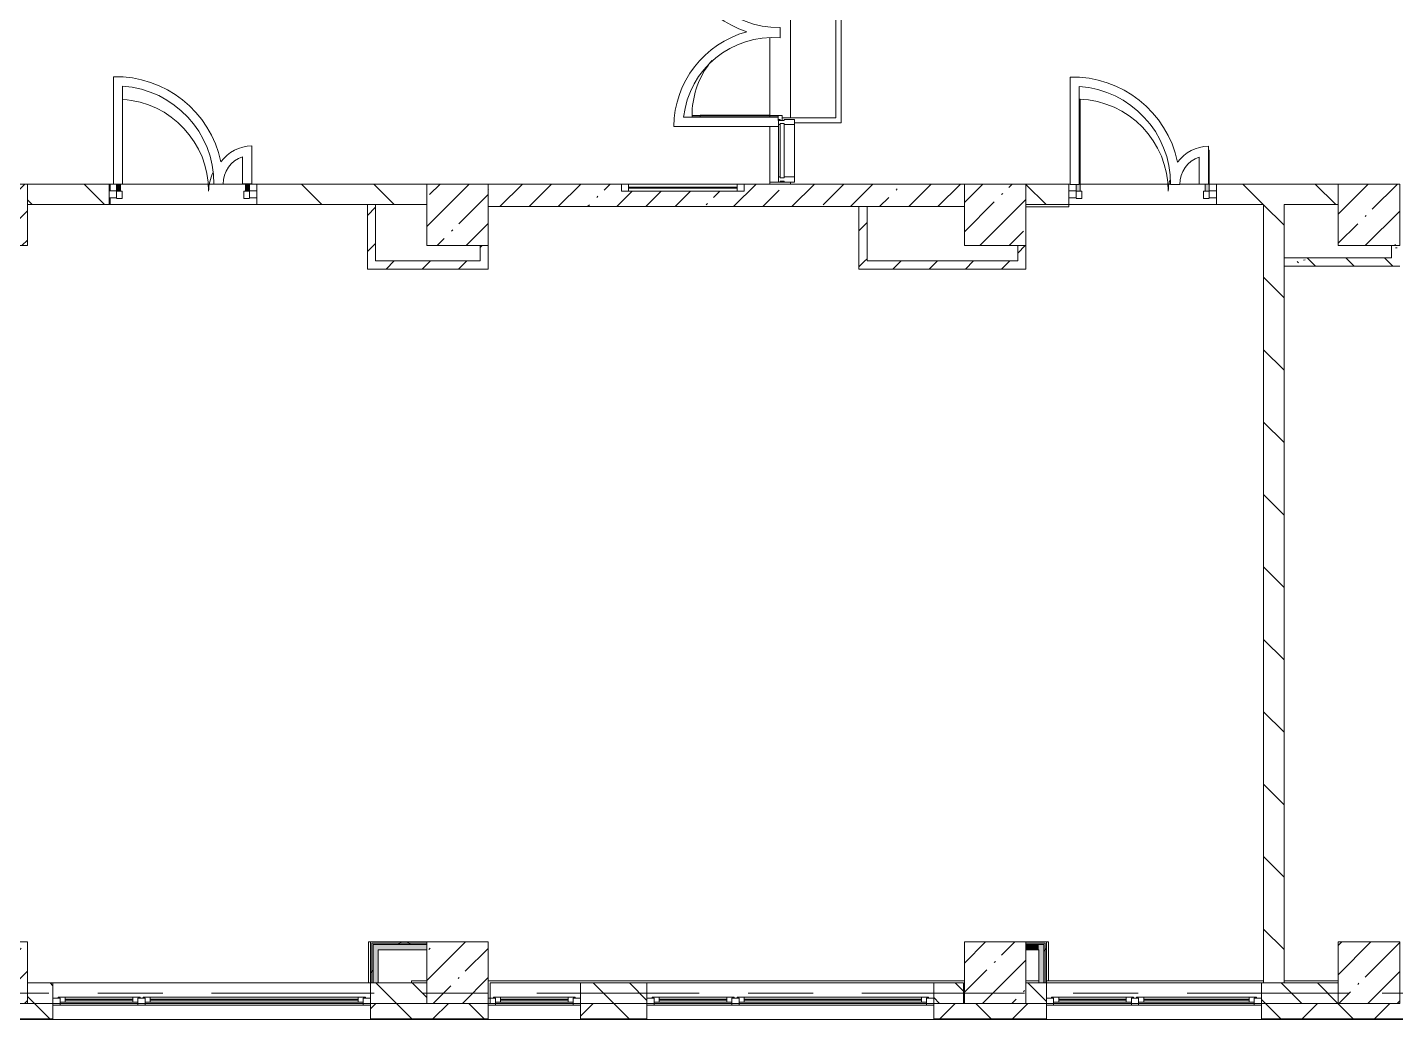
# Model space of a CAD drawing. Header units: millimetres. Extents: x 315 to 209858, y -8553 to 29000.
# Drawn here: x 87745 to 101105, y -258 to 9430 of the extents above; entities that cross this region are included whole.
import ezdxf

# ---------------------------------------------------------------- set-up
doc = ezdxf.new("R2010")
doc.units = ezdxf.units.MM
doc.linetypes.add('Осевая', pattern=[3175, 635, -476.25, 1587.5, -476.25])
for name, color, linetype, lineweight, true_color in [('A-DETL-GENF-5', 7, 'Continuous', 5, 0xe2e2e2), ('A-DETL-GENF-6', 7, 'Continuous', 5, 0xaaaaaa), ('A-DOOR-2', 7, 'Continuous', 5, 0xaaaaaa), ('A-DOOR-3', 7, 'Continuous', 5, 0xe2e2e2), ('A-FLOR-2', 7, 'Continuous', 5, 0xaaaaaa), ('I-WALL-3', 7, 'Continuous', 5, 0xe7e7e7), ('I-WALL-4', 7, 'Continuous', 9, 0xe7e7e7), ('I-WALL-7', 7, 'Continuous', 5, 0x787878)]:
    doc.layers.add(name, color=color, linetype=linetype, lineweight=lineweight, true_color=true_color)
for name, color, linetype, lineweight in [('A-GLAZ-2', 7, 'Continuous', 5), ('A-GLAZ-CURT-2', 7, 'Continuous', 5), ('A-GLAZ-CWMG-2', 7, 'Continuous', 5), ('A-WALL', 7, 'Continuous', 9), ('A-WALL-2', 7, 'Continuous', 5), ('I-WALL-5', 7, 'Continuous', 5), ('S-COLS-2', 7, 'Continuous', 5), ('Оси', 7, 'Continuous', 9), ('Оси-2', 7, 'Осевая', 9)]:
    doc.layers.add(name, color=color, linetype=linetype, lineweight=lineweight)
pattern_1 = [(135, (74985, 0), (-353.553, -353.553), [])]
pattern_2 = [(45, (74985, 0), (-176.7767, 176.7767), [])]
pattern_3 = [(135, (74985, 0), (-176.7767, -176.7767), [])]
pattern_4 = [(45, (74985, 0), (-285.123, 285.123), []), (45, (75270.13, 0), (-285.123, 285.123), [504.031, -100.806, 16.764, -84.042])]
pattern_5 = [(135, (74985, 0), (-377.171, -377.171), [533.4, -88.9, 17.78, -88.9]), (135, (74985, 376.94), (-377.171, -377.171), []), (50, (74985, 0), (637.645, -55.787), [66.675, -733.425]), (355, (74985, 0), (-123.35, 668.7), [53.34, -586.74]), (100.451, (75038.15, -4.65), (514.299, 612.908), [56.665, -623.315]), (46.184, (74985, 177.8), (948.776, -147.15), [100.012, -1100.137]), (96.636, (75064.1, 165.5), (830.91, 865.997), [84.998, -934.973]), (351.184, (74985, 177.8), (830.918, 865.988), [80.01, -880.11]), (21, (75073.9, 133.35), (530.651, -357.928), [66.675, -733.425]), (326, (75073.9, 133.35), (216.308, 644.658), [53.34, -586.74]), (71.451, (75118.13, 103.5), (746.96, 286.724), [56.665, -623.315]), (37.5, (74985.01, 0), (10.8105, 295.9426), [16.764, -562.864, 16.764, -578.866, -588.962]), (37.5, (74985.01, 0), (10.8105, 295.9426), [-1175.258, 16.764, -572.198]), (7.5, (74985, 0), (233.869, 350.6318), [16.764, -322.834, 16.764, -549.529, -224.472]), (7.5, (74985, 0), (233.869, 350.6318), [-905.891, 16.764, -207.708]), (327.5, (74786.76, 0), (474.5678, -20.0513), [16.764, -205.486, 16.764, -676.656, -920.115]), (327.5, (74786.76, 0), (474.5678, -20.0513), [-915.67, 16.764, -903.351]), (317.5, (74697.86, 0), (518.452, 88.9934), [16.764, -272.161, 16.764, -443.738, -653.415]), (317.5, (74697.86, 0), (518.452, 88.9934), [-749.427, 16.764, -636.651])]
pattern_6 = [(45, (74985, 0), (-530.33, 530.33), []), (135, (74985, 0), (-530.33, -530.33), [])]

# ---------------------------------------------------------------- blocks, each defined once
blk = doc.blocks.new('BSC_Колонна _Прямоугольная - 600х600-V90-2_3_2_птичка')
at = {"layer": 'S-COLS-2'}
h = blk.add_hatch(dxfattribs=at)
h.set_pattern_fill('FP_92', color=256, style=0, pattern_type=2)
h.set_pattern_definition([(45, (-25860, -200), (-285.123, 285.123), []), (45, (-25574.88, -200), (-285.123, 285.123), [504.031, -100.806, 16.764, -84.042])])
h.paths.add_polyline_path([(-300, -300), (300, -300), (300, 300), (-300, 300)])
for p, q in [((300, 300), (-300, 300)), ((-300, 300), (-300, -300)), ((300, -300), (300, 300)), ((-300, -300), (300, -300))]:
    blk.add_line(p, q, dxfattribs=at)
blk = doc.blocks.new('BSC_Колонна _Прямоугольная - 600х600-V103-2_3_2_птичка')
at = {"layer": 'S-COLS-2'}
h = blk.add_hatch(dxfattribs=at)
h.set_pattern_fill('FP_109', color=256, style=0, pattern_type=2)
h.set_pattern_definition([(45, (-25860, -7600), (-285.123, 285.123), []), (45, (-25574.88, -7600), (-285.123, 285.123), [504.031, -100.806, 16.764, -84.042])])
h.paths.add_polyline_path([(-300, -300), (300, -300), (300, 300), (-300, 300)])
for p, q in [((300, 300), (-300, 300)), ((-300, 300), (-300, -300)), ((300, -300), (300, 300)), ((-300, -300), (300, -300))]:
    blk.add_line(p, q, dxfattribs=at)
blk = doc.blocks.new('120_Окно_СКБ_2Ст - 120_Окно_СКБ_2Ст 2800х2500_створка_-22445922-2_3_2_птичка')
at = {"layer": 'A-GLAZ-2'}
for p, q in [((-1400, -127), (-1400, -57)), ((-1400, -57), (-1330, -57)), ((1400, -57), (-1400, -57)), ((-1330, -127), (-1400, -127)), ((-1400, -127), (-1350, -127)), ((-1330, -127), (-1350, -127)), ((-1350, -127), (-1350, -137)), ((-1330, -57), (-1330, -127)), ((500, -87), (-1330, -87)), ((-1330, -87), (-1330, -127)), ((-1280, -137), (-1280, -87)), ((-1280, -107), (450, -107)), ((450, -117), (-1280, -117)), ((450, -137), (450, -87)), ((500, -127), (500, -57)), ((500, -57), (570, -57)), ((500, -127), (500, -87)), ((570, -127), (500, -127)), ((520, -127), (500, -127)), ((520, -127), (550, -127)), ((520, -137), (520, -127)), ((570, -127), (550, -127)), ((550, -127), (550, -137)), ((570, -57), (570, -127)), ((1330, -87), (570, -87)), ((570, -87), (570, -127)), ((620, -137), (620, -87)), ((620, -107), (1280, -107)), ((1280, -117), (620, -117)), ((1280, -137), (1280, -87)), ((1330, -127), (1330, -57)), ((1330, -57), (1400, -57)), ((1330, -127), (1330, -87)), ((1400, -127), (1330, -127)), ((1350, -127), (1330, -127)), ((1350, -127), (1400, -127)), ((1350, -137), (1350, -127)), ((1400, -57), (1400, -127)), ((-1350, -137), (520, -137)), ((520, -137), (-1350, -137)), ((550, -137), (1350, -137)), ((1350, -137), (550, -137))]:
    blk.add_line(p, q, dxfattribs=at)
blk = doc.blocks.new('120_Окно_СКБ_2Ст - 120_Окно_СКБ_2Ст 3100х2500 _мал_створка слева_ 2-22446355-2_3_2_птичка')
at = {"layer": 'A-GLAZ-2'}
for p, q in [((-1550, -127), (-1550, -57)), ((-1550, -57), (-1480, -57)), ((1550, -57), (-1550, -57)), ((-1480, -127), (-1550, -127)), ((-1550, -127), (-1500, -127)), ((-1480, -127), (-1500, -127)), ((-1500, -127), (-1500, -137)), ((-1480, -57), (-1480, -127)), ((650, -87), (-1480, -87)), ((-1480, -87), (-1480, -127)), ((-1430, -137), (-1430, -87)), ((-1430, -107), (600, -107)), ((600, -117), (-1430, -117)), ((600, -137), (600, -87)), ((650, -127), (650, -57)), ((650, -57), (720, -57)), ((650, -127), (650, -87)), ((720, -127), (650, -127)), ((670, -127), (650, -127)), ((670, -127), (700, -127)), ((670, -137), (670, -127)), ((720, -127), (700, -127)), ((700, -127), (700, -137)), ((720, -57), (720, -127)), ((1480, -87), (720, -87)), ((720, -87), (720, -127)), ((770, -137), (770, -87)), ((770, -107), (1430, -107)), ((1430, -117), (770, -117)), ((1430, -137), (1430, -87)), ((1480, -127), (1480, -57)), ((1480, -57), (1550, -57)), ((1480, -127), (1480, -87)), ((1550, -127), (1480, -127)), ((1500, -127), (1480, -127)), ((1500, -127), (1550, -127)), ((1500, -137), (1500, -127)), ((1550, -57), (1550, -127)), ((-1500, -137), (670, -137)), ((670, -137), (-1500, -137)), ((700, -137), (1500, -137)), ((1500, -137), (700, -137))]:
    blk.add_line(p, q, dxfattribs=at)
blk = doc.blocks.new('120_Окно_СКБ_1Ст - 120_Окно_СКБ_1Ст 900х2500_h_-V133-2_3_2_птичка')
at = {"layer": 'A-GLAZ-2'}
for p, q in [((-450, -127), (-450, -57)), ((-450, -57), (-380, -57)), ((450, -57), (-450, -57)), ((-380, -127), (-450, -127)), ((-450, -127), (-400, -127)), ((-380, -127), (-400, -127)), ((-400, -127), (-400, -137)), ((-380, -57), (-380, -127)), ((380, -87), (-380, -87)), ((-380, -87), (-380, -127)), ((-330, -137), (-330, -87)), ((-330, -107), (330, -107)), ((330, -117), (-330, -117)), ((330, -137), (330, -87)), ((380, -127), (380, -57)), ((380, -57), (450, -57)), ((380, -127), (380, -87)), ((450, -127), (380, -127)), ((400, -127), (380, -127)), ((400, -127), (450, -127)), ((400, -137), (400, -127)), ((450, -57), (450, -127)), ((-400, -137), (400, -137)), ((400, -137), (-400, -137))]:
    blk.add_line(p, q, dxfattribs=at)
blk = doc.blocks.new('120_Окно_СКБ_2Ст - 120_Окно_СКБ_2Ст 2100х2400 _мал створка справа_-22446225-2_3_2_птичка')
at = {"layer": 'A-GLAZ-2'}
for p, q in [((-1050, -127), (-1050, -57)), ((-1050, -57), (-980, -57)), ((1050, -57), (-1050, -57)), ((-980, -127), (-1050, -127)), ((-1050, -127), (-1000, -127)), ((-980, -127), (-1000, -127)), ((-1000, -127), (-1000, -137)), ((-980, -57), (-980, -127)), ((150, -87), (-980, -87)), ((-980, -87), (-980, -127)), ((-930, -137), (-930, -87)), ((-930, -107), (100, -107)), ((100, -117), (-930, -117)), ((100, -137), (100, -87)), ((150, -127), (150, -57)), ((150, -57), (220, -57)), ((150, -127), (150, -87)), ((220, -127), (150, -127)), ((170, -127), (150, -127)), ((170, -127), (200, -127)), ((170, -137), (170, -127)), ((220, -127), (200, -127)), ((200, -127), (200, -137)), ((220, -57), (220, -127)), ((980, -87), (220, -87)), ((220, -87), (220, -127)), ((270, -137), (270, -87)), ((270, -107), (930, -107)), ((930, -117), (270, -117)), ((930, -137), (930, -87)), ((980, -127), (980, -57)), ((980, -57), (1050, -57)), ((980, -127), (980, -87)), ((1050, -127), (980, -127)), ((1000, -127), (980, -127)), ((1000, -127), (1050, -127)), ((1000, -137), (1000, -127)), ((1050, -57), (1050, -127)), ((-1000, -137), (170, -137)), ((170, -137), (-1000, -137)), ((200, -137), (1000, -137)), ((1000, -137), (200, -137))]:
    blk.add_line(p, q, dxfattribs=at)
blk = doc.blocks.new('BSC_Колонна _Прямоугольная - 600х600-V197-2_3_2_птичка')
at = {"layer": 'S-COLS-2'}
h = blk.add_hatch(dxfattribs=at)
h.set_pattern_fill('FP_185', color=256, style=0, pattern_type=2)
h.set_pattern_definition([(45, (-22210, -7600), (-285.123, 285.123), []), (45, (-21924.88, -7600), (-285.123, 285.123), [504.031, -100.806, 16.764, -84.042])])
h.paths.add_polyline_path([(-300, -300), (300, -300), (300, 300), (-300, 300)])
for p, q in [((300, 300), (-300, 300)), ((-300, 300), (-300, -300)), ((300, -300), (300, 300)), ((-300, -300), (300, -300))]:
    blk.add_line(p, q, dxfattribs=at)
blk = doc.blocks.new('BSC_Колонна _Прямоугольная - 600х600-V198-2_3_2_птичка')
at = {"layer": 'S-COLS-2'}
h = blk.add_hatch(dxfattribs=at)
h.set_pattern_fill('FP_186', color=256, style=0, pattern_type=2)
h.set_pattern_definition([(45, (-22210, -200), (-285.123, 285.123), []), (45, (-21924.88, -200), (-285.123, 285.123), [504.031, -100.806, 16.764, -84.042])])
h.paths.add_polyline_path([(-300, -300), (300, -300), (300, 300), (-300, 300), (-300, 118)])
for p, q in [((300, 300), (-300, 300)), ((-300, 300), (-300, -300)), ((300, -300), (300, 300)), ((-300, -300), (300, -300))]:
    blk.add_line(p, q, dxfattribs=at)
blk = doc.blocks.new('BSC_Колонна _Прямоугольная - 600х600-20441433-2_3_2_птичка')
at = {"layer": 'S-COLS-2'}
h = blk.add_hatch(dxfattribs=at)
h.set_pattern_fill('FP_195', color=256, style=0, pattern_type=2)
h.set_pattern_definition([(45, (-12460, -7600), (-285.123, 285.123), []), (45, (-12174.88, -7600), (-285.123, 285.123), [504.031, -100.806, 16.764, -84.042])])
h.paths.add_polyline_path([(-300, -300), (300, -300), (300, 300), (-300, 300)])
for p, q in [((300, 300), (-300, 300)), ((-300, 300), (-300, -300)), ((300, -300), (300, 300)), ((-300, -300), (300, -300))]:
    blk.add_line(p, q, dxfattribs=at)
blk = doc.blocks.new('BSC_Колонна _Прямоугольная - 600х600-V209-2_3_2_птичка')
at = {"layer": 'S-COLS-2'}
h = blk.add_hatch(dxfattribs=at)
h.set_pattern_fill('FP_196', color=256, style=0, pattern_type=2)
h.set_pattern_definition([(45, (-16960, -7600), (-285.123, 285.123), []), (45, (-16674.88, -7600), (-285.123, 285.123), [504.031, -100.806, 16.764, -84.042])])
h.paths.add_polyline_path([(-300, -300), (300, -300), (300, 300), (-300, 300)])
for p, q in [((300, 300), (-300, 300)), ((-300, 300), (-300, -300)), ((300, -300), (300, 300)), ((-300, -300), (300, -300))]:
    blk.add_line(p, q, dxfattribs=at)
blk = doc.blocks.new('Прямоугольный импост - 50 x 70 мм-31927764-2_3_2_птичка')
at = {"layer": 'A-GLAZ-CWMG-2'}
for p, q in [((-70, 35), (0, 35)), ((-70, -35), (-70, 35)), ((0, 35), (0, -35)), ((0, -35), (-70, -35))]:
    blk.add_line(p, q, dxfattribs=at)
blk = doc.blocks.new('Дверь_Витражная_остекление_ - ДВН_ДАО_Главный вход_1200 в свету Д-22 _п_-31928779-2_3_2_птичка')
at = {"layer": 'A-DOOR-3'}
for points in [[(-610, 30), (-610, 100), (-650, 100), (-650, 30)], [(650, 30), (650, 103), (610, 103), (610, 30)]]:
    blk.add_hatch(color=256, dxfattribs=at).paths.add_polyline_path(points)
at = {"layer": 'A-DETL-GENF-6'}
for p, q in [((-650, 100), (-650, 35)), ((-650, 30), (-610, 30)), ((-595, 30), (-650, 30)), ((-610, 30), (-610, 100)), ((-595, -40), (-595, 30)), ((595, -40), (595, 30)), ((595, 30), (650, 30)), ((610, 103), (610, 30)), ((610, 30), (650, 30)), ((650, 35), (650, 103)), ((-650, -40), (-595, -40)), ((650, -40), (595, -40))]:
    blk.add_line(p, q, dxfattribs=at)
at = {"layer": 'A-DOOR-2'}
for p, q in [((-650, 100), (-650, 35)), ((650, 103), (650, 35))]:
    blk.add_line(p, q, dxfattribs=at)
for centre, radius, start, end in [((-650, 30), 900, 360, 86.0972), ((650, 30), 400, 153.3442, 180)]:
    blk.add_arc(centre, radius, start, end, dxfattribs=at)
blk = doc.blocks.new('Прямоугольный импост - 50 x 70 мм-31701779-2_3_2_птичка')
at = {"layer": 'A-GLAZ-CWMG-2'}
for p, q in [((0, 35), (-70, 35)), ((-70, 35), (-70, -35)), ((0, -35), (0, 35)), ((-70, -35), (0, -35))]:
    blk.add_line(p, q, dxfattribs=at)
blk = doc.blocks.new('Дверь_Витражная_остекление_ - ДВН_ДАО_Главный вход_1200 в свету Д-22 _п_-V239-2_3_2_птичка')
at = {"layer": 'A-DOOR-3'}
for points in [[(-619, 30), (-610, 30), (-610, 930), (-619, 930), (-619, 97), (-650, 97), (-650, 30)], [(610, 30), (650, 35), (650, 430), (642, 430), (642, 100), (610, 100)]]:
    blk.add_hatch(color=256, dxfattribs=at).paths.add_polyline_path(points)
at = {"layer": 'A-DETL-GENF-6'}
for p, q in [((-610, 930), (-619, 930)), ((-610, 30), (-610, 930)), ((650, 430), (642, 430)), ((650, 35), (650, 430)), ((-650, 97), (-650, 35)), ((-650, 30), (-610, 30)), ((-595, 30), (-650, 30)), ((-595, -40), (-595, 30)), ((595, -40), (595, 30)), ((595, 30), (650, 30)), ((610, 100), (610, 30)), ((610, 30), (650, 30)), ((-650, -40), (-595, -40)), ((650, -40), (595, -40))]:
    blk.add_line(p, q, dxfattribs=at)
at = {"layer": 'A-DOOR-2'}
for p, q in [((650, 430), (650, 35)), ((-650, 97), (-650, 35))]:
    blk.add_line(p, q, dxfattribs=at)
for centre, radius, start, end in [((-650, 30), 900, 360, 87.9985), ((650, 30), 400, 90, 91.1759), ((650, 30), 400, 164.4599, 180)]:
    blk.add_arc(centre, radius, start, end, dxfattribs=at)
blk = doc.blocks.new('Прямоугольный импост - Импост структурный с накладкой - 160мм Темный-30756008-2_3_2_птичка')
at = {"layer": 'A-GLAZ-CWMG-2'}
for p, q in [((-50, 0), (-50, 17)), ((-50, 17), (0, 17)), ((-40, 0), (-50, 0)), ((-40, -40), (-40, 0)), ((0, 0), (-10, 0)), ((-10, 0), (-10, -40)), ((0, 17), (0, 0)), ((-50, -140), (-50, -40)), ((-50, -40), (-40, -40)), ((-10, -40), (0, -40)), ((0, -40), (0, -140)), ((0, -140), (-50, -140))]:
    blk.add_line(p, q, dxfattribs=at)
blk = doc.blocks.new('Системная панель - Стекло - 40мм-32387061-2_3_2_птичка')
at = {"layer": 'A-GLAZ-CURT-2'}
for p, q in [((265, 40), (-265, 40)), ((-265, 40), (-265, 0)), ((-265, 0), (265, 0)), ((265, 0), (265, 40))]:
    blk.add_line(p, q, dxfattribs=at)
blk = doc.blocks.new('Прямоугольный импост - Импост структурный с накладкой - 160мм Темный-32387059-2_3_2_птичка')
at = {"layer": 'A-GLAZ-CWMG-2'}
for p, q in [((20093, 7970), (20093, 8480)), ((20250, 7970), (20250, 8480))]:
    blk.add_line(p, q, dxfattribs=at)
blk = doc.blocks.new('Прямоугольный импост - Импост структурный с накладкой - 160мм Темный-30755591-2_3_2_птичка')
at = {"layer": 'A-GLAZ-CWMG-2'}
for p, q in [((-25, 0), (-25, 17)), ((-25, 17), (25, 17)), ((-15, 0), (-25, 0)), ((-15, -40), (-15, 0)), ((25, 0), (15, 0)), ((15, 0), (15, -40)), ((25, 17), (25, 0)), ((-25, -140), (-25, -40)), ((-25, -40), (-15, -40)), ((15, -40), (25, -40)), ((25, -40), (25, -140)), ((25, -140), (-25, -140))]:
    blk.add_line(p, q, dxfattribs=at)
blk = doc.blocks.new('Дверь_Витражная_остекление_ - ВВ-16 остекление-32390142-2_3_2_птичка')
at = {"layer": 'A-DETL-GENF-5'}
for points in [[(-788, -315), (-788, -20), (-833, -20), (-833, -845), (-788, -845)], [(850, -860), (850, -20), (838, -20), (838, -860)]]:
    blk.add_hatch(color=256, dxfattribs=at).paths.add_polyline_path(points)
at = {"layer": 'A-DETL-GENF-6'}
for p, q in [((-788, -20), (-833, -20)), ((-833, -845), (-833, -20)), ((-788, -20), (-833, -20)), ((-833, -20), (-833, -845)), ((-833, -100), (-788, -100)), ((-823, -765), (-823, -100)), ((-788, -845), (-788, -20)), ((-788, -845), (-788, -20)), ((-779, -765), (-779, -100)), ((829, -780), (829, -100)), ((838, -860), (838, -20)), ((838, -20), (838, -860)), ((850, -100), (838, -100)), ((-833, -765), (-788, -765)), ((850, -780), (838, -780)), ((-833, -845), (-788, -845)), ((-833, -845), (-788, -845)), ((850, -860), (838, -860)), ((838, -860), (850, -860))]:
    blk.add_line(p, q, dxfattribs=at)
at = {"layer": 'A-DOOR-2'}
for p, q in [((-883, 20), (-833, 20)), ((-883, -20), (-883, 20)), ((-833, 20), (-833, -20)), ((833, 20), (883, 20)), ((833, -20), (833, 20)), ((883, 20), (883, -20)), ((-833, -20), (-883, -20)), ((-833, -845), (-833, -20)), ((833, -860), (833, -20)), ((883, -20), (833, -20))]:
    blk.add_line(p, q, dxfattribs=at)
for centre, radius, start, end in [((-833, -20), 825, 270, 322.6078), ((-833, -20), 825, 329.8094, 332.2043), ((833, -20), 840, 230.3386, 232.9926), ((833, -20), 840, 234.0758, 270)]:
    blk.add_arc(centre, radius, start, end, dxfattribs=at)
blk = doc.blocks.new('120_Окно_СКБ_1Ст - 120_Окно_СКБ_1Ст 400х1200 EI30-V255-2_3_2_птичка')
at = {"layer": 'A-GLAZ-2'}
for p, q in [((-600, 40), (-600, 110)), ((-600, 110), (-530, 110)), ((600, 110), (-600, 110)), ((-530, 40), (-600, 40)), ((-600, 40), (600, 40)), ((-530, 110), (-530, 40)), ((530, 80), (-530, 80)), ((530, 70), (-530, 70)), ((530, 40), (530, 110)), ((530, 110), (600, 110)), ((600, 40), (530, 40)), ((600, 110), (600, 40))]:
    blk.add_line(p, q, dxfattribs=at)

msp = doc.modelspace()

# ---------------------------------------------------------------- hatches: boundary and pattern name
at = {"layer": 'A-WALL-2'}
h = msp.add_hatch(dxfattribs=at)
h.set_pattern_fill('FP_115', color=256, style=0, pattern_type=2)
h.set_pattern_definition(pattern_3)
h.paths.add_polyline_path([(91136.7, -100), (91645, -100), (91645, 100), (91095, 100), (91095, -100)])
h.paths.add_polyline_path([(87745, -100), (87995, -100), (87995, 100), (87745, 100)])
h = msp.add_hatch(dxfattribs=at)
h.set_pattern_fill('FP_115', color=256, style=0, pattern_type=2)
h.set_pattern_definition(pattern_3)
h.paths.add_polyline_path([(93145, -100), (93795, -100), (93795, 100), (93145, 100)])
h.paths.add_polyline_path([(96861.9, -100), (96885, -100), (96885, 100), (96595, 100), (96595, -100)])
h = msp.add_hatch(dxfattribs=at)
h.set_pattern_fill('FP_115', color=256, style=0, pattern_type=2)
h.set_pattern_definition(pattern_3)
h.paths.add_polyline_path([(99795, -100), (100545, -100), (100545, 100), (99795, 100)])
h.paths.add_polyline_path([(97495, -100), (97695, -100), (97695, 100), (97495, 100)])
h = msp.add_hatch(dxfattribs=at)
h.set_pattern_fill('FP_105', color=256, style=0, pattern_type=2)
h.set_pattern_definition([(45, (74985, 0), (-353.5534, 353.5534), []), (135, (74985, 0), (-353.5534, -353.5534), [])])
h.paths.add_polyline_path([(113745, -250), (113745, -100), (112975, -100), (112975, -250), (113525, -250)])
h.paths.add_polyline_path([(105189.4, -250), (105895, -250), (105895, -100), (104194.8, -100), (104194.8, -250)])
h.paths.add_polyline_path([(107995, -250), (108855, -250), (108855, -100), (107995, -100)])
h.paths.add_polyline_path([(109755, -250), (110875, -250), (110875, -100), (109755, -100)])
h.paths.add_polyline_path([(93795, -250), (93795, -100), (93145, -100), (93145, -250), (93739.1, -250)])
h.paths.add_polyline_path([(101025.6, -250), (101394.8, -250), (101394.8, -100), (99795, -100), (99795, -250), (99984.7, -250)])
h.paths.add_polyline_path([(96595, -250), (97695, -250), (97695, -100), (96595, -100)])
h.paths.add_polyline_path([(91095, -250), (92245, -250), (92245, -100), (91095, -100)])
h.paths.add_polyline_path([(87995, -250), (87995, -100), (86645, -100), (86645, -250), (87493.5, -250)])
h.paths.add_polyline_path([(83329.7, -250), (83545, -250), (83545, -100), (79615, -100), (79615, -250), (82288.8, -250)])
h.paths.add_polyline_path([(77084.1, -250), (78715, -250), (78715, -100), (74725, -100), (74725, -250)])
at = {"layer": 'I-WALL-3'}
for points in [[(91645, 425), (91645, 475), (91170, 475), (91170, 425)], [(97620, 425), (97620, 475), (97495, 475), (97495, 425)], [(97620, 100), (97670, 100), (97670, 475), (97620, 475), (97620, 318)]]:
    msp.add_hatch(color=256, dxfattribs=at).paths.add_polyline_path(points)
at = {"layer": 'I-WALL-4'}
msp.add_hatch(color=256, dxfattribs=at).paths.add_polyline_path([(91170, 100), (91170, 475), (91120, 475), (91120, 100), (91136.7, 100)])
at = {"layer": 'I-WALL-5'}
h = msp.add_hatch(dxfattribs=at)
h.set_pattern_fill('FP_116', color=256, style=0, pattern_type=2)
h.set_pattern_definition(pattern_1)
h.paths.add_polyline_path([(91645, 7700), (91645, 7900), (89984.9, 7900), (89984.9, 7700), (91145, 7700)])
h.paths.add_polyline_path([(85625, 7700), (87145, 7700), (87145, 7900), (86445, 7900), (86445, 7830), (85645, 7830), (85645, 7900), (83245, 7900), (83245, 7700), (85545, 7700)])
h.paths.add_polyline_path([(81515, 7700), (82645, 7700), (82645, 7900), (81515, 7900)])
h.paths.add_polyline_path([(88544.9, 7700), (88544.9, 7900), (87745, 7900), (87745, 7700), (88534.4, 7700)])
h.paths.add_polyline_path([(78715, 7700), (79015, 7700), (79015, 7900), (78715, 7900)])
h = msp.add_hatch(dxfattribs=at)
h.set_pattern_fill('FP_113', color=256, style=0, pattern_type=2)
h.set_pattern_definition(pattern_4)
h.paths.add_polyline_path([(95865, 7680), (96895, 7680), (96895, 7900), (94745, 7900), (94745, 7830), (93545, 7830), (93545, 7900), (92245, 7900), (92245, 7680), (95821, 7680)])
h = msp.add_hatch(dxfattribs=at)
h.set_pattern_fill('FP_116', color=256, style=0, pattern_type=2)
h.set_pattern_definition(pattern_1)
h.paths.add_polyline_path([(100545, 7700), (100545, 7900), (99355, 7900), (99355, 7700), (100015, 7700)])
h.paths.add_polyline_path([(97495, 7700), (97915, 7700), (97915, 7900), (97495, 7900)])
h = msp.add_hatch(dxfattribs=at)
h.set_pattern_fill('FP_117', color=256, style=0, pattern_type=2)
h.set_pattern_definition(pattern_2)
h.paths.add_polyline_path([(91145, 7070), (91145, 7700), (91065, 7700), (91065, 7070)])
h = msp.add_hatch(dxfattribs=at)
h.set_pattern_fill('FP_117', color=256, style=0, pattern_type=2)
h.set_pattern_definition(pattern_2)
h.paths.add_polyline_path([(95945, 7150), (95945, 7680), (95865, 7680), (95865, 7150)])
h = msp.add_hatch(dxfattribs=at)
h.set_pattern_fill('FP_116', color=256, style=0, pattern_type=2)
h.set_pattern_definition(pattern_1)
h.paths.add_polyline_path([(99984.7, 100), (100015, 100), (100015, 7700), (99815, 7700), (99815, 100)])
h = msp.add_hatch(dxfattribs=at)
h.set_pattern_fill('FP_117', color=256, style=0, pattern_type=2)
h.set_pattern_definition(pattern_2)
h.paths.add_polyline_path([(92245, 7150), (92245, 7300), (92165, 7300), (92165, 7150)])
h = msp.add_hatch(dxfattribs=at)
h.set_pattern_fill('FP_117', color=256, style=0, pattern_type=2)
h.set_pattern_definition(pattern_2)
h.paths.add_polyline_path([(97495, 7070), (97495, 7300), (97415, 7300), (97415, 7070)])
h = msp.add_hatch(dxfattribs=at)
h.set_pattern_fill('FP_117', color=256, style=0, pattern_type=2)
h.set_pattern_definition(pattern_2)
h.paths.add_polyline_path([(91145, 7070), (92245, 7070), (92245, 7150), (91145, 7150)])
h = msp.add_hatch(dxfattribs=at)
h.set_pattern_fill('FP_117', color=256, style=0, pattern_type=2)
h.set_pattern_definition(pattern_2)
h.paths.add_polyline_path([(97415, 7070), (97415, 7150), (95865, 7150), (95865, 7070)])
h = msp.add_hatch(dxfattribs=at)
h.set_pattern_fill('FP_205', color=256, style=0, pattern_type=2)
h.set_pattern_definition(pattern_6)
h.paths.add_polyline_path([(91095, 100), (91107.5, 100), (91107.5, 500), (91095, 500), (91095, 318)])
h = msp.add_hatch(dxfattribs=at)
h.set_pattern_fill('FP_205', color=256, style=0, pattern_type=2)
h.set_pattern_definition(pattern_6)
h.paths.add_polyline_path([(91645, 487.5), (91645, 500), (91107.5, 500), (91107.5, 487.5), (91170, 487.5)])
h = msp.add_hatch(dxfattribs=at)
h.set_pattern_fill('FP_205', color=256, style=0, pattern_type=2)
h.set_pattern_definition(pattern_6)
h.paths.add_polyline_path([(91107.5, 100), (91120, 100), (91120, 487.5), (91107.5, 487.5), (91107.5, 318)])
h = msp.add_hatch(dxfattribs=at)
h.set_pattern_fill('FP_205', color=256, style=0, pattern_type=2)
h.set_pattern_definition(pattern_6)
h.paths.add_polyline_path([(91645, 475), (91645, 487.5), (91120, 487.5), (91120, 475), (91170, 475)])
h = msp.add_hatch(dxfattribs=at)
h.set_pattern_fill('FP_205', color=256, style=0, pattern_type=2)
h.set_pattern_definition(pattern_6)
h.paths.add_polyline_path([(97670, 100), (97682.5, 100), (97682.5, 487.5), (97670, 487.5), (97670, 318)])
h = msp.add_hatch(dxfattribs=at)
h.set_pattern_fill('FP_205', color=256, style=0, pattern_type=2)
h.set_pattern_definition(pattern_6)
h.paths.add_polyline_path([(97682.5, 100), (97695, 100), (97695, 500), (97682.5, 500), (97682.5, 318)])
at = {"layer": 'I-WALL-7'}
h = msp.add_hatch(dxfattribs=at)
h.set_pattern_fill('FP_122', color=256, style=0, pattern_type=2)
h.set_pattern_definition(pattern_5)
h.paths.add_polyline_path([(101145, 7100), (101145, 7300), (101065, 7300), (101065, 7100)])
h = msp.add_hatch(dxfattribs=at)
h.set_pattern_fill('FP_122', color=256, style=0, pattern_type=2)
h.set_pattern_definition(pattern_5)
h.paths.add_polyline_path([(101065, 7100), (101065, 7180), (100015, 7180), (100015, 7100), (101025.6, 7100)])
at = {"layer": 'S-COLS-2'}
h = msp.add_hatch(dxfattribs=at)
h.set_pattern_fill('FP_113', color=256, style=0, pattern_type=2)
h.set_pattern_definition(pattern_4)
h.paths.add_polyline_path([(87145, -100), (87745, -100), (87745, 500), (87145, 500), (87145, 318)])
h = msp.add_hatch(dxfattribs=at)
h.set_pattern_fill('FP_113', color=256, style=0, pattern_type=2)
h.set_pattern_definition(pattern_4)
h.paths.add_polyline_path([(92245, -100), (92245, 500), (91645, 500), (91645, -100), (91657.2, -100)])

# ---------------------------------------------------------------- linework, layer by layer
at = {"layer": 'A-FLOR-2'}
for p, q in [((95690, 8497.4), (95690, 10328.9)), ((95640, 10278.9), (95640, 8547.4)), ((95095, 9329.4), (95095, 9428.1)), ((88585.2, 8947.6), (88585.2, 7900)), ((88675.2, 7900), (88675.2, 8855.9)), ((97925.9, 8944.6), (97925.9, 7897)), ((98015.9, 7897), (98015.9, 8852.9)), ((95075, 8553), (94152.3, 8553)), ((94056.7, 8463), (95078, 8463)), ((95640, 8547.4), (95115, 8547.4)), ((95235, 8497.4), (95690, 8497.4)), ((89846.3, 8167.1), (89846.3, 7903)), ((89936.3, 7903), (89936.3, 8272)), ((99187, 8164.1), (99187, 7900)), ((99277, 7900), (99277, 8269)), ((88544.9, 7900), (89984.9, 7900)), ((88554.3, 7900), (88554.3, 7835)), ((89846.3, 7903), (89936.3, 7903)), ((97926.2, 7900), (97915, 7900)), ((97925.9, 7897), (98015.9, 7897)), ((98908, 7897), (98998, 7897)), ((98998.3, 7900), (99355, 7900)), ((88554.3, 7765), (88554.3, 7700)), ((97915, 7679), (97495, 7679)), ((97915, 7700), (97915, 7679)), ((91075, 100), (91075, 500)), ((91075, 500), (91095, 500)), ((97695, 500), (97715, 500)), ((97715, 500), (97715, 120))]:
    msp.add_line(p, q, dxfattribs=at)
for centre, radius, start, end in [((95081, 10338), 1000, 178.56746, 251.86052), ((95081, 10338), 910, 184.09604, 270.88287), ((95025.6, 8453.1), 969, 105.31636, 179.41553), ((95025.6, 8453.1), 879, 85.47205, 173.47514), ((88612.3, 7903), 1045, 11.78406, 91.48467), ((88612.3, 7903), 955, 359.82001, 86.22206), ((97953, 7900), 1045, 11.78406, 91.48467), ((97953, 7900), 955, 359.82001, 86.22206), ((89936.3, 7903), 369, 90, 144.66492), ((89936.3, 7903), 279, 108.81906, 180.6161), ((99277, 7900), 369, 90, 144.66492), ((99277, 7900), 279, 108.81906, 180.6161)]:
    msp.add_arc(centre, radius, start, end, dxfattribs=at)
at = {"layer": 'A-WALL'}
for p, q in [((94995, 7900), (95195, 7900)), ((91145, 7700), (91065, 7700)), ((95945, 7680), (95865, 7680)), ((100015, 7180), (100015, 7100)), ((91107.5, 100), (91107.5, 487.5)), ((91645, 487.5), (91107.5, 487.5)), ((91120, 100), (91120, 475)), ((91645, 475), (91120, 475)), ((97682.5, 487.5), (97495, 487.5)), ((97670, 475), (97495, 475)), ((97670, 100), (97670, 475)), ((97682.5, 100), (97682.5, 487.5)), ((99815, 100), (100015, 100)), ((87745, -100), (87995, -100)), ((91095, -100), (91645, -100)), ((93145, -100), (93795, -100)), ((96595, -100), (96885, -100)), ((97495, -100), (97695, -100)), ((99795, -100), (100545, -100)), ((86645, -250), (87995, -250)), ((86645, -253), (87995, -253)), ((91095, -250), (92245, -250)), ((91095, -253), (92245, -253)), ((93145, -250), (93795, -250)), ((93145, -253), (93795, -253)), ((96595, -250), (97695, -250)), ((96595, -253), (97695, -253)), ((99795, -250), (101394.8, -250)), ((99795, -253), (101394.8, -253))]:
    msp.add_line(p, q, dxfattribs=at)
at = {"layer": 'A-WALL-2'}
for p, q in [((87745, 100), (87745, -100)), ((87745, 100), (91645, 100)), ((87995, -258), (87995, 100)), ((91095, 100), (91095, -258)), ((91645, -100), (91645, 100)), ((92265, 100), (92265, -100)), ((92265, 100), (96885, 100)), ((93145, 100), (93145, -258)), ((93795, -258), (93795, 100)), ((96595, 100), (96595, -258)), ((96885, -100), (96885, 100)), ((97495, 100), (99815, 100)), ((97695, -258), (97695, 100)), ((99795, 100), (99795, -258)), ((100545, 100), (100015, 100)), ((87145, -100), (92245, -100)), ((92245, -258), (92245, -100)), ((93795, -100), (96895, -100)), ((74717, -258), (93145, -258)), ((96595, -258), (93145, -258)), ((113745, -258), (96595, -258))]:
    msp.add_line(p, q, dxfattribs=at)
at = {"layer": 'I-WALL-5'}
for p, q in [((95195, 10275.4), (95195, 8547.4)), ((94995, 8553), (94995, 9331.4)), ((94995, 7900), (94995, 8463)), ((88544.9, 7900), (87745, 7900)), ((88544.9, 7700), (88544.9, 7900)), ((91645, 7900), (89984.9, 7900)), ((89984.9, 7900), (89984.9, 7700)), ((93545, 7900), (92245, 7900)), ((94995, 7900), (94745, 7900)), ((95195, 7920), (94995, 7920)), ((95195, 7900), (95195, 7920)), ((96895, 7900), (95195, 7900)), ((97915, 7900), (97495, 7900)), ((97915, 7700), (97915, 7900)), ((98015.9, 7900), (98907.9, 7900)), ((100545, 7900), (99355, 7900)), ((99355, 7900), (99355, 7700)), ((91065, 7700), (87745, 7700)), ((91065, 7700), (91065, 7070)), ((91145, 7700), (91645, 7700)), ((91145, 7150), (91145, 7700)), ((92245, 7680), (95865, 7680)), ((95865, 7680), (95865, 7070)), ((95945, 7150), (95945, 7680)), ((95945, 7680), (96895, 7680)), ((99815, 7700), (97495, 7700)), ((99815, 7700), (99815, 100)), ((100015, 7180), (100015, 7700)), ((100015, 7700), (100545, 7700)), ((92165, 7300), (92165, 7150)), ((92245, 7070), (92245, 7300)), ((97415, 7300), (97415, 7150)), ((97495, 7070), (97495, 7300)), ((101065, 7300), (101065, 7180)), ((92165, 7150), (91145, 7150)), ((97415, 7150), (95945, 7150)), ((101065, 7180), (100015, 7180)), ((100015, 100), (100015, 7100)), ((100015, 7100), (101145, 7100)), ((91065, 7070), (92245, 7070)), ((95865, 7070), (97495, 7070)), ((91095, 500), (91095, 100)), ((91645, 500), (91095, 500)), ((91170, 100), (91170, 425)), ((91170, 425), (91645, 425)), ((91645, 425), (91645, 500)), ((97695, 500), (97495, 500)), ((97495, 425), (97620, 425)), ((97620, 425), (97620, 100)), ((97695, 100), (97695, 500)), ((91495, 120), (91645, 120)), ((91495, 120), (91495, 100)), ((92245, 120), (96895, 120)), ((97495, 120), (97620, 120)), ((97694.4, 120), (99815.6, 120)), ((100015, 120), (100545, 120)), ((93145, -100), (92245, -100)), ((99795, -100), (97695, -100))]:
    msp.add_line(p, q, dxfattribs=at)
at = {"layer": 'S-COLS-2'}
for p, q in [((87745, 500), (87145, 500)), ((87745, -100), (87745, 500)), ((92245, 500), (91645, 500)), ((91645, 500), (91645, -100)), ((92245, -100), (92245, 500)), ((87145, -100), (87745, -100)), ((91645, -100), (92245, -100))]:
    msp.add_line(p, q, dxfattribs=at)
at = {"layer": 'Оси'}
msp.add_line((100975, 0), (113475, 0), dxfattribs=at)
at = {"layer": 'Оси-2'}
msp.add_line((85257.4, 0), (100975, 0), dxfattribs=at)

# ---------------------------------------------------------------- block references
at = {"layer": 'A-DOOR-2', "rotation": 269.9999999999998}
msp.add_blockref('Дверь_Витражная_остекление_ - ВВ-16 остекление-32390142-2_3_2_птичка', (95095, 9402.9), dxfattribs=at)
at = {"layer": 'A-DOOR-2'}
for name, p in [('Дверь_Витражная_остекление_ - ДВН_ДАО_Главный вход_1200 в свету Д-22 _п_-31928779-2_3_2_птичка', (89264.9, 7800)), ('Дверь_Витражная_остекление_ - ДВН_ДАО_Главный вход_1200 в свету Д-22 _п_-V239-2_3_2_птичка', (98635, 7800))]:
    msp.add_blockref(name, p, dxfattribs=at)
at = {"layer": 'A-GLAZ-2'}
msp.add_blockref('120_Окно_СКБ_1Ст - 120_Окно_СКБ_1Ст 400х1200 EI30-V255-2_3_2_птичка', (94145, 7790), dxfattribs=at)
at = {"layer": 'A-GLAZ-2', "rotation": 180}
for name, p in [('120_Окно_СКБ_2Ст - 120_Окно_СКБ_2Ст 3100х2500 _мал_створка слева_ 2-22446355-2_3_2_птичка', (89545, -175)), ('120_Окно_СКБ_1Ст - 120_Окно_СКБ_1Ст 900х2500_h_-V133-2_3_2_птичка', (92695, -175)), ('120_Окно_СКБ_2Ст - 120_Окно_СКБ_2Ст 2800х2500_створка_-22445922-2_3_2_птичка', (95195, -175)), ('120_Окно_СКБ_2Ст - 120_Окно_СКБ_2Ст 2100х2400 _мал створка справа_-22446225-2_3_2_птичка', (98745, -175))]:
    msp.add_blockref(name, p, dxfattribs=at)
at = {"layer": 'A-GLAZ-CURT-2', "rotation": 269.9999999999997}
msp.add_blockref('Системная панель - Стекло - 40мм-32387061-2_3_2_птичка', (95095, 8225.2), dxfattribs=at)
at = {"layer": 'A-GLAZ-CWMG-2', "extrusion": (0, 0, -1)}
for name, p, rotation in [('Прямоугольный импост - Импост структурный с накладкой - 160мм Темный-30755591-2_3_2_птичка', (-95095, 8505.4), 270.0000000000002), ('Прямоугольный импост - Импост структурный с накладкой - 160мм Темный-30756008-2_3_2_птичка', (-95095, 7920), 270.0000000000002), ('Прямоугольный импост - 50 x 70 мм-31927764-2_3_2_птичка', (-89984.9, 7800), 180), ('Прямоугольный импост - 50 x 70 мм-31927764-2_3_2_птичка', (-99355, 7800), 180)]:
    msp.add_blockref(name, p, dxfattribs=dict(at, rotation=rotation))
at = {"layer": 'A-GLAZ-CWMG-2'}
msp.add_blockref('Прямоугольный импост - Импост структурный с накладкой - 160мм Темный-32387059-2_3_2_птичка', (74985, 0), dxfattribs=at)
at = {"layer": 'A-GLAZ-CWMG-2', "rotation": 180}
for p in [(88544.9, 7800), (97915, 7800)]:
    msp.add_blockref('Прямоугольный импост - 50 x 70 мм-31701779-2_3_2_птичка', p, dxfattribs=at)
at = {"layer": 'S-COLS-2'}
for name, p in [('BSC_Колонна _Прямоугольная - 600х600-20441433-2_3_2_птичка', (87445, 7600)), ('BSC_Колонна _Прямоугольная - 600х600-V209-2_3_2_птичка', (91945, 7600)), ('BSC_Колонна _Прямоугольная - 600х600-V197-2_3_2_птичка', (97195, 7600)), ('BSC_Колонна _Прямоугольная - 600х600-V103-2_3_2_птичка', (100845, 7600)), ('BSC_Колонна _Прямоугольная - 600х600-V198-2_3_2_птичка', (97195, 200)), ('BSC_Колонна _Прямоугольная - 600х600-V90-2_3_2_птичка', (100845, 200))]:
    msp.add_blockref(name, p, dxfattribs=at)

doc.saveas('drawing.dxf')
